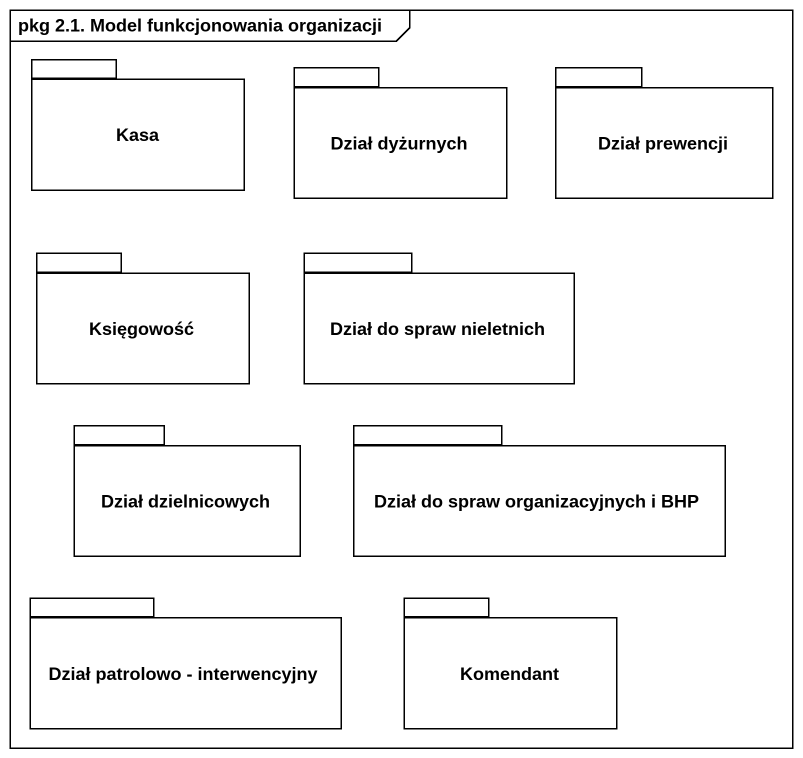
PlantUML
@startuml
mainframe pkg 2.1. Model funkcjonowania organizacji
package Kasa {
}
package "Dział dyżurnych" as Dział_dyżurnych {
}
package "Dział prewencji" as Dział_prewencji {
}
package Księgowość {
}
package "Dział do spraw nieletnich" as Dział_do_spraw_nieletnich {
}
package "Dział dzielnicowych" as Dział_dzielnicowych {
}
package "Dział do spraw organizacyjnych i BHP" as Dział_do_spraw {
}
package "Dział patrolowo - interwencyjny" as Dział_patrolowo {
}
package Komendant {
}
@enduml
